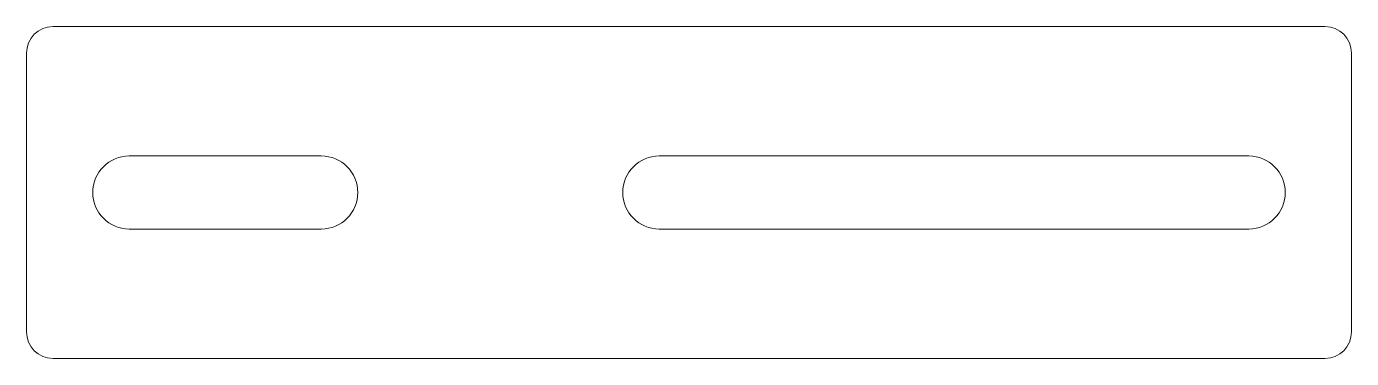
# Model space of a CAD drawing. Header units: inches. Extents: x -50 to 50, y -13 to 13.
import ezdxf

# ---------------------------------------------------------------- set-up
doc = ezdxf.new("R2010")
doc.units = ezdxf.units.IN
doc.header["$MEASUREMENT"] = 0
doc.layers.add('7', color=7, linetype='CONTINUOUS', true_color=0xffffff)

msp = doc.modelspace()

# ---------------------------------------------------------------- linework, layer by layer
at = {"layer": '7', "color": 150, "linetype": 'CONTINUOUS', "lineweight": 18}
for p, q in [((-48, 12.5, 1.63), (48, 12.5, 1.63)), ((-50, -10.5, 1.63), (-50, 10.5, 1.63)), ((50, 10.5, 1.63), (50, -10.5, 1.63)), ((-27.75, 2.75, 1.63), (-42.25, 2.75, 1.63)), ((42.25, 2.75, 1.63), (-2.25, 2.75, 1.63)), ((-42.25, -2.75, 1.63), (-27.75, -2.75, 1.63)), ((-2.25, -2.75, 1.63), (42.25, -2.75, 1.63)), ((48, -12.5, 1.63), (-48, -12.5, 1.63))]:
    msp.add_line(p, q, dxfattribs=at)
for centre, start, end in [((-48, 10.5, 1.63), 90, 180), ((48, 10.5, 1.63), 360, 90), ((-48, -10.5, 1.63), 180, 270), ((48, -10.5, 1.63), 270, 360)]:
    msp.add_arc(centre, 2, start, end, dxfattribs=at)
at = {"layer": '7', "color": 150, "linetype": 'CONTINUOUS', "lineweight": 18, "extrusion": (0, 0, -1)}
for centre, start, end in [((42.25, 0, -1.63), 270, 90), ((27.75, 0, -1.63), 90, 270), ((2.25, 0, -1.63), 270, 90), ((-42.25, 0, -1.63), 90, 270)]:
    msp.add_arc(centre, 2.75, start, end, dxfattribs=at)

doc.saveas('drawing.dxf')
